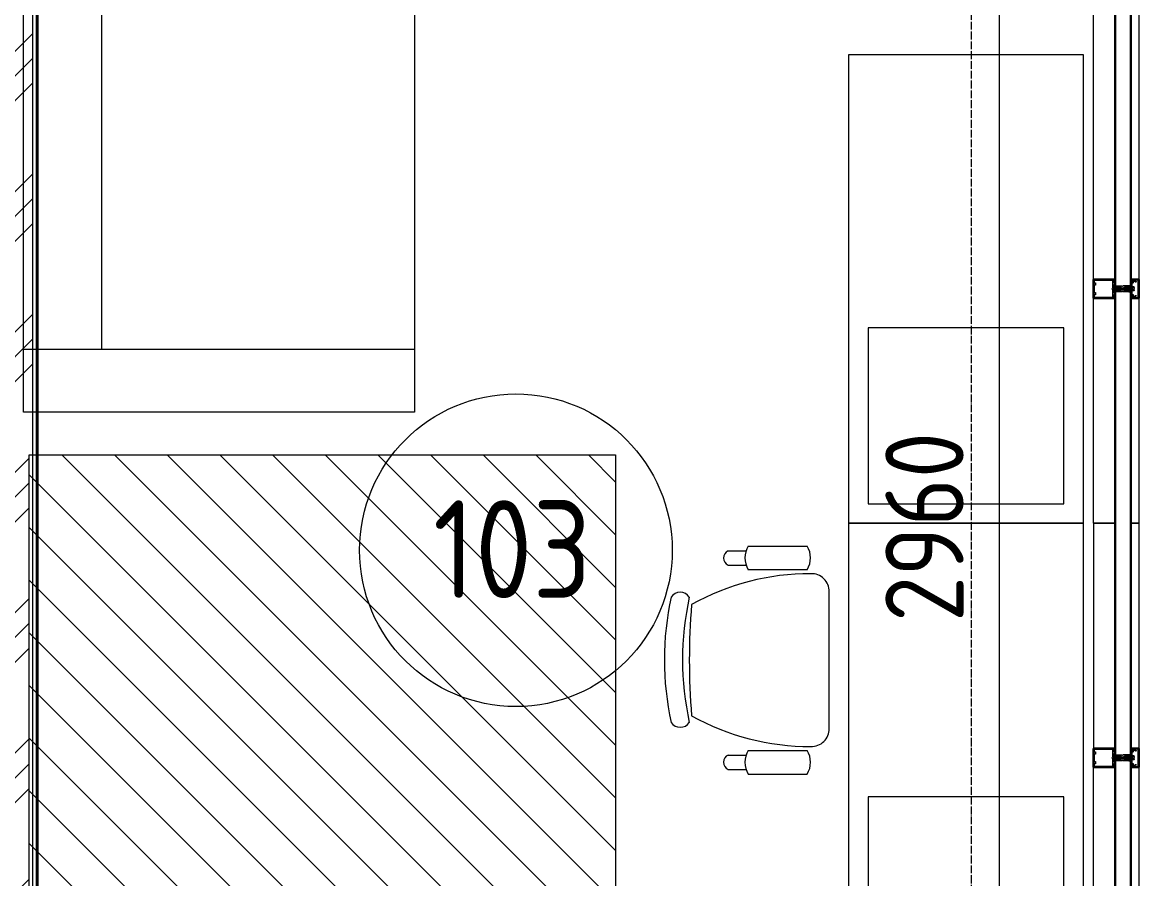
# Model space of a CAD drawing. Header units: millimetres. Extents: x -11886 to 68941, y -8130 to 45506.
# Drawn here: x 16182 to 19038, y 4051 to 6242 of the extents above; entities that cross this region are included whole.
import ezdxf

# ---------------------------------------------------------------- set-up
doc = ezdxf.new("R2010")
doc.units = ezdxf.units.MM
doc.linetypes.add('ADSK_Линия сетки', pattern=[25, 20, -2.5, 0, -2.5])
for name, color, linetype, lineweight in [('Витраж', 7, 'Continuous', 18), ('Марки помещений', 7, 'Continuous', 20), ('Оси', 7, 'Continuous', 9), ('Панели витража', 7, 'Continuous', 18), ('Размеры', 7, 'Continuous', 9), ('Размеры-100', 7, 'Continuous', 9), ('Стены внутренние', 7, 'Continuous', 18), ('Стены штриховка', 7, 'Continuous', 18), ('Узлы', 7, 'Continuous', 18)]:
    doc.layers.add(name, color=color, linetype=linetype, lineweight=lineweight)
doc.layers.add('ТХ', color=5, linetype='Continuous', lineweight=9, true_color=0x0000ff)
doc.layers.add('ТХ 1 этаж_dwg', color=7, linetype='Continuous', lineweight=9, true_color=0x767676)
doc.styles.add('GOST Common_1', font='GOST_Common.ttf', dxfattribs={"width": 0.9, "height": 200})
doc.styles.add('GOST Common_2', font='GOST_Common.ttf', dxfattribs={"width": 0.9, "height": 250})
doc.dimstyles.new('ADSK_Основной_2_мм_Округление_до_1_мм_2', dxfattribs={"dimscale": 304.8, "dimtxt": 201.142999, "dimasz": 0.463911, "dimexe": 0.492126, "dimexo": 0.492126, "dimgap": 0.098425, "dimtad": 1, "dimdec": 0, "dimdsep": 46, "dimtxsty": 'GOST Common_1', "dimblk1": 'OBLIQUE', "dimblk2": 'OBLIQUE', "dimsah": 1, "dimcen": 0.09, "dimdle": 0.492126, "dimazin": 2, "dimtfac": 1, "dimtdec": 4, "dimtix": 1, "dimtmove": 0, "dimatfit": 3, "dimfxl": 1, "dimtvp": 1, "dimtolj": 1, "dimtzin": 0, "dimlwd": 20, "dimlwe": 20, "dimarcsym": 2})

# ---------------------------------------------------------------- blocks, each defined once
blk = doc.blocks.new('Системная панель - ADSK_Cтеклопакет_40мм-1856710-01 План 1-го этажа кладочный')
at = {"layer": 'Панели витража', "lineweight": 30}
for p, q in [((599.8125, 20), (-599.8125, 20)), ((-599.8125, 20), (-599.8125, -20)), ((599.8125, -20), (599.8125, 20)), ((-599.8125, -20), (599.8125, -20))]:
    blk.add_line(p, q, dxfattribs=at)
blk = doc.blocks.new('Прямоугольный импост - 48х116мм простой-1856203-01 План 1-го этажа кладочный')
at = {"layer": 'Витраж'}
for p, q in [((18921.7, 4960.3), (18921.7, 5536.3)), ((19037.7, 5536.3), (19037.7, 4960.3)), ((18977.7, 4960.3), (18921.7, 4960.3)), ((19037.7, 4960.3), (19017.7, 4960.3))]:
    blk.add_line(p, q, dxfattribs=at)
blk = doc.blocks.new('Прямоугольный импост - 48х116-1503859-01 План 1-го этажа кладочный')
at = {"layer": 'Узлы'}
for p, q in [((-24, 76.5), (-24, 20.5)), ((24, 76.5), (-24, 76.5)), ((-21.5, 23), (-21.5, 74)), ((-21.5, 74), (-16.6, 74)), ((-15.1, 72.4), (-15.1, 70.9)), ((-15.1, 70.9), (-9.2, 70.9)), ((-9.2, 70.9), (-9.2, 72.4)), ((-7.6, 74), (7.6, 74)), ((9.2, 72.4), (9.2, 70.9)), ((9.2, 70.9), (15.1, 70.9)), ((15.1, 70.9), (15.1, 72.4)), ((16.6, 74), (21.5, 74)), ((21.5, 74), (21.5, 23)), ((24, 20.5), (24, 76.5)), ((-24, 20.5), (-18.1, 20.5)), ((-21, 23), (-21.5, 23)), ((-21, 26.1), (-21, 23)), ((-4.1, 26.8), (-20.2, 26.8)), ((-17.2, 24.3), (-15.8, 24.3)), ((-15, 20.5), (-11.8, 20.5)), ((-11, 21.3), (-11, 23.5)), ((-10.5, 24.3), (-10.5, 22.4)), ((-10.2, 24.3), (-5.9, 24.3)), ((-9.7, 21.7), (-8, 21.7)), ((-8, 21.7), (-8, 2.5)), ((-8, -14.1), (-8, 0)), ((-7.7, 2.2), (-6.7, 2.2)), ((-6.7, 0.3), (-7.7, 0.3)), ((-6.4, 2), (-6.4, 0.6)), ((-5.4, 5.1), (-5.4, 22.8)), ((-3.5, 5.1), (-5.4, 5.1)), ((-5.1, 23.5), (-5.1, 21.3)), ((-4.3, 20.5), (-0.8, 20.5)), ((-2.6, 23.8), (-2.6, 25.3)), ((2.6, 23.8), (-2.6, 23.8)), ((-2.5, -1.3), (-1.1, 4.3)), ((-0.8, 20.5), (0, 21.3)), ((0, 21.3), (0.8, 20.5)), ((0.8, 20.5), (4.3, 20.5)), ((1.1, 4.3), (2.5, -1.3)), ((2.6, 25.3), (2.6, 23.8)), ((5.4, 5.1), (3.5, 5.1)), ((20.2, 26.8), (4.1, 26.8)), ((5.1, 21.3), (5.1, 23.5)), ((5.4, 22.8), (5.4, 5.1)), ((5.9, 24.3), (10.2, 24.3)), ((6.4, 0.6), (6.4, 2)), ((6.7, 2.2), (7.7, 2.2)), ((7.7, 0.3), (6.7, 0.3)), ((8, 2.5), (8, 21.7)), ((8, 21.7), (9.7, 21.7)), ((8, -14.1), (8, 0)), ((10.5, 22.4), (10.5, 24.3)), ((11, 23.5), (11, 21.3)), ((11.8, 20.5), (15, 20.5)), ((15.8, 24.3), (17.2, 24.3)), ((18.1, 20.5), (24, 20.5)), ((21, 23), (21, 26.1)), ((21.5, 23), (21, 23)), ((-24, -20), (-24, -24.7)), ((-24, -27.3), (-24, -39.5)), ((-21.4, -19.5), (-23.5, -19.5)), ((-23.2, -25.5), (-22.2, -25.5)), ((-22.7, -38.2), (-22.7, -27.8)), ((-22.7, -27.8), (-22, -27.8)), ((-22, -25.7), (-22.5, -25.7)), ((-21.8, -28), (-19.1, -32.6)), ((-18.3, -23.3), (-20.5, -23.3)), ((-18.9, -28.9), (-18.9, -25.5)), ((-18.9, -25.5), (-16, -25.5)), ((-5.7, -19.5), (-17.4, -19.5)), ((-14.5, -24), (-14.5, -22)), ((-14.5, -22), (-8.3, -22)), ((-8.3, -22), (-7.6, -22.7)), ((-6.9, -14.1), (-8, -14.1)), ((-0.4, -22.7), (-7.6, -22.7)), ((-6.9, -14.1), (-6.6, -14.5)), ((-6.6, -14.5), (-6.2, -14.1)), ((-6.2, -14.1), (-4.3, -14.1)), ((-5.3, -19.1), (-5.7, -19.5)), ((-5, -19.5), (-5.3, -19.1)), ((5, -19.5), (-5, -19.5)), ((-2.4, -0.9), (-4.9, -3.8)), ((-4.9, -3.8), (-4.9, -14.1)), ((-4.9, -3.8), (4.9, -3.8)), ((-4.3, -14.1), (-3.9, -14.5)), ((-3.9, -14.5), (-3.6, -14.1)), ((-3.6, -14.1), (-2.5, -14.1)), ((-2.5, -14.1), (-2.5, -1.1)), ((2.4, -0.9), (-2.4, -0.9)), ((-0.4, -22.7), (0, -22.3)), ((0, -22.3), (0.4, -22.7)), ((7.6, -22.7), (0.4, -22.7)), ((4.9, -3.8), (2.4, -0.9)), ((2.5, -1.3), (2.5, -14.1)), ((2.5, -14.1), (3.6, -14.1)), ((3.6, -14.1), (3.9, -14.5)), ((3.9, -14.5), (4.3, -14.1)), ((4.3, -14.1), (6.2, -14.1)), ((4.9, -3.8), (4.9, -14.1)), ((5.3, -19.1), (5, -19.5)), ((5.7, -19.5), (5.3, -19.1)), ((17.4, -19.5), (5.7, -19.5)), ((6.2, -14.1), (6.6, -14.5)), ((6.6, -14.5), (6.9, -14.1)), ((8, -14.1), (6.9, -14.1)), ((7.6, -22.7), (8.3, -22)), ((8.3, -22), (14.5, -22)), ((14.5, -22), (14.5, -24)), ((16, -25.5), (18.9, -25.5)), ((17, -22), (17, -21.8)), ((20.5, -23.3), (18.3, -23.3)), ((18.9, -25.5), (18.9, -28.9)), ((19.1, -32.6), (21.8, -28)), ((23.5, -19.5), (21.4, -19.5)), ((21.8, -21.8), (21.8, -22)), ((22.5, -25.7), (22, -25.7)), ((22, -27.8), (22.7, -27.8)), ((22.2, -25.5), (23.2, -25.5)), ((22.7, -27.8), (22.7, -38.2)), ((24, -24.7), (24, -20)), ((24, -39.5), (24, -27.3)), ((-24, -39.5), (24, -39.5)), ((-7.4, -38.2), (-22.7, -38.2)), ((-17.4, -31.6), (-18.9, -28.9)), ((0, -38), (-7.4, -38.2)), ((15.9, -38.2), (0, -38)), ((22.7, -38.2), (15.9, -38.2)), ((18.9, -28.9), (17.4, -31.6))]:
    blk.add_line(p, q, dxfattribs=at)
at = {"layer": 'Узлы', "lineweight": 9}
for p, q in [((0, 28.9), (-2.4, 26.5)), ((2.4, 26.5), (0, 28.9)), ((-2.4, 26.5), (-2.4, -0.9)), ((2.4, -0.9), (2.4, 26.5)), ((-8, -19.5), (-8, -14.1)), ((-6.3, -23.7), (-6.3, -22.7)), ((6.4, -23.7), (-6.3, -23.7)), ((-5.2, -27.2), (-5.2, -23.7)), ((-5.1, -27.3), (5.1, -27.3)), ((3.9, -28.1), (-3.9, -28.1)), ((-2.6, -27.2), (-2.6, -23.7)), ((-2.5, -14.1), (-2.5, -19.5)), ((2.5, -14.1), (2.5, -19.5)), ((2.6, -27.2), (2.6, -23.7)), ((5.2, -27.2), (5.2, -23.7)), ((6.4, -22.7), (6.4, -23.7)), ((8, -14.1), (8, -19.5))]:
    blk.add_line(p, q, dxfattribs=at)
at = {"layer": 'Узлы'}
for centre, radius, start, end in [((-16.6, 72.4), 1.52, 0, 90), ((-7.6, 72.4), 1.52, 90, 180), ((7.6, 72.4), 1.52, 0, 90), ((16.6, 72.4), 1.52, 90, 180), ((-20.2, 26.1), 0.762, 90, 180), ((-17.2, 23), 1.27, 90, 180), ((-16.2, 22.8), 2.29, 180, 225.1897), ((-18.1, 20.9), 0.381, 270, 45.1897), ((-15.8, 23), 1.27, 0, 90), ((-15, 20.9), 0.381, 134.8103, 270), ((-16.9, 22.8), 2.29, 314.8103, 0), ((-11.8, 21.3), 0.762, 270, 0), ((-10.2, 23.5), 0.762, 90, 180), ((-9.7, 22.4), 0.762, 180, 270), ((-7.7, 2.5), 0.254, 180, 270), ((-7.7, 0), 0.254, 90, 180), ((-6.9, 22.8), 1.52, 360, 90), ((-6.7, 2), 0.254, 360, 90), ((-6.7, 0.6), 0.254, 270, 360), ((-5.9, 23.5), 0.762, 0, 90), ((-4.3, 21.3), 0.762, 180, 270), ((-4.1, 25.3), 1.52, 360, 90), ((0, 4), 3.63, 17.5064, 162.4936), ((0, 4), 1.09, 15, 165), ((4.1, 25.3), 1.52, 90, 180), ((4.3, 21.3), 0.762, 270, 0), ((5.9, 23.5), 0.762, 90, 180), ((6.9, 22.8), 1.52, 90, 180), ((6.7, 2), 0.254, 90, 180), ((6.7, 0.6), 0.254, 180, 270), ((7.7, 2.5), 0.254, 270, 0), ((7.7, 0), 0.254, 0, 90), ((9.7, 22.4), 0.762, 270, 0), ((10.2, 23.5), 0.762, 0, 90), ((11.8, 21.3), 0.762, 180, 270), ((15.8, 23), 1.27, 90, 180), ((16.9, 22.8), 2.29, 180, 225.1897), ((15, 20.9), 0.381, 270, 45.1897), ((17.2, 23), 1.27, 0, 90), ((18.1, 20.9), 0.381, 134.8103, 270), ((16.2, 22.8), 2.29, 314.8103, 0), ((20.2, 26.1), 0.762, 0, 90), ((-23.5, -20), 0.508, 90, 180), ((-23.2, -24.7), 0.762, 180, 270), ((-22.5, -27.3), 1.52, 90, 180), ((-22.2, -26.8), 1.27, 288.6629, 90), ((-22, -26.8), 1.02, 270, 90), ((-19.5, -21.8), 2.29, 134.8103, 180), ((-20.5, -22), 1.27, 180, 270), ((-21.4, -19.9), 0.381, 314.8103, 90), ((-18.3, -22), 1.27, 270, 0), ((-17.4, -19.9), 0.381, 90, 225.1897), ((-19.3, -21.8), 2.29, 0, 45.1897), ((-16, -24), 1.52, 270, 0), ((16, -24), 1.52, 180, 270), ((19.3, -21.8), 2.29, 134.8103, 180), ((18.3, -22), 1.27, 180, 270), ((17.4, -19.9), 0.381, 314.8103, 90), ((20.5, -22), 1.27, 270, 0), ((21.4, -19.9), 0.381, 90, 225.1897), ((22.2, -26.8), 1.27, 90, 251.3371), ((22, -26.8), 1.02, 90, 270), ((19.5, -21.8), 2.29, 0, 45.1897), ((22.5, -27.3), 1.52, 360, 90), ((23.2, -24.7), 0.762, 270, 0), ((23.5, -20), 0.508, 0, 90), ((-18.3, -32.1), 1.02, 210, 30), ((18.3, -32.1), 1.02, 150, 330)]:
    blk.add_arc(centre, radius, start, end, dxfattribs=at)
at = {"layer": 'Узлы', "lineweight": 9}
for centre, radius, start, end in [((-3.9, -26.7), 1.38, 200.9416, 339.0732), ((0, -23.9), 4.19, 234.2873, 305.7127), ((3.9, -26.7), 1.38, 200.9416, 339.0732)]:
    blk.add_arc(centre, radius, start, end, dxfattribs=at)
blk = doc.blocks.new('Прямоугольный импост - 48х116мм-1856699-01 План 1-го этажа кладочный')
at = {"layer": 'Витраж', "lineweight": 30}
for p, q in [((-24, 20), (-24, 76)), ((-24, 76), (24, 76)), ((24, 76), (24, 20)), ((-0.1875, 20), (-24, 20)), ((-0.1875, -20), (-0.1875, 20)), ((24, 20), (0.1875, 20)), ((0.1875, 20), (0.1875, -20)), ((-24, -40), (-24, -20)), ((-24, -20), (-0.1875, -20)), ((0.1875, -20), (24, -20)), ((24, -20), (24, -40)), ((24, -40), (-24, -40))]:
    blk.add_line(p, q, dxfattribs=at)
blk = doc.blocks.new('Системная панель - ADSK_Cтеклопакет_40мм-1856714-01 План 1-го этажа кладочный')
at = {"layer": 'Панели витража', "lineweight": 30}
for p, q in [((427.8125, 20), (-427.8125, 20)), ((-427.8125, 20), (-427.8125, -20)), ((427.8125, -20), (427.8125, 20)), ((-427.8125, -20), (427.8125, -20))]:
    blk.add_line(p, q, dxfattribs=at)
blk = doc.blocks.new('Прямоугольный импост - 48х116мм простой-1856204-01 План 1-го этажа кладочный')
at = {"layer": 'Витраж'}
for p, q in [((18921.7, 3528.3), (18921.7, 4336.3)), ((19037.7, 4336.3), (19037.7, 3528.3))]:
    blk.add_line(p, q, dxfattribs=at)
blk = doc.blocks.new('Прямоугольный импост - 48х116мм-1856205-01 План 1-го этажа кладочный')
at = {"layer": 'Витраж'}
for p, q in [((18921.7, 4960.3), (18977.7, 4960.3)), ((18921.7, 4960.3), (18921.7, 4384.3)), ((19017.7, 4960.3), (19037.7, 4960.3)), ((19037.7, 4960.3), (19037.7, 4384.3))]:
    blk.add_line(p, q, dxfattribs=at)
blk = doc.blocks.new('ТХ 1 этаж_dwg_Стол письменный-2118394-01 План 1-го этажа кладочный')
at = {"layer": 'ТХ', "color": 253, "true_color": 0xa0a0a0, "flags": 128}
for points in [[(26808.3, 11740.4), (26808.3, 12940.4), (27408.3, 12940.4), (27408.3, 11740.4)], [(27358.3, 12440.4), (27358.3, 12890.4), (26858.3, 12890.4), (26858.3, 12440.4)]]:
    blk.add_lwpolyline(points, close=True, dxfattribs=at)
blk = doc.blocks.new('ТХ 1 этаж_dwg_Кресло регулируемое-2118367-01 План 1-го этажа кладочный')
at = {"layer": 'ТХ', "color": 253, "true_color": 0xa0a0a0}
for p, q in [((-280.3, -163), (-280.3, -208.6)), ((-243.6, -163), (-243.6, -208.8)), ((242.1, -163), (242.1, -208.8)), ((278.9, -163), (278.9, -208.6)), ((-292.3, -214.4), (-292.3, -365.6)), ((-232.1, -214.4), (-232.1, -365.6)), ((230.7, -214.4), (230.7, -365.6)), ((290.9, -214.4), (290.9, -365.6)), ((-175.8, -421.8), (174.4, -421.8))]:
    blk.add_line(p, q, dxfattribs=at)
for centre, radius, start, end in [((-144.6, -40.7), 28.1, 124.2915, 235.7083), ((0, -747.5), 747.5, 77.602, 102.3978), ((144.6, -40.7), 28.1, 304.2901, 55.7096), ((0, -794), 747.5, 77.602, 102.3978), ((402.7, -373.3), 624.5, 150.9068, 180.1215), ((0, -1825.8), 1761.9, 85.3938, 94.6546), ((-404.1, -373.3), 624.5, 359.878, 29.1059), ((-261.9, -171.6), 20.2, 24.8955, 155.3354), ((260.5, -171.5), 20.2, 24.8955, 155.3354), ((-262.2, -264.4), 58.4, 58.951, 121.0488), ((260.8, -264.4), 58.4, 58.951, 121.0488), ((-262.2, -315.5), 58.4, 238.951, 301.0488), ((260.8, -315.5), 58.4, 238.951, 301.0488), ((-176.4, -376.4), 45.4, 177.8135, 270.7479), ((175, -376.4), 45.4, 269.2519, 2.1866)]:
    blk.add_arc(centre, radius, start, end, dxfattribs=at)
blk = doc.blocks.new('ТХ 1 этаж_dwg_Диван охраны-2118425-01 План 1-го этажа кладочный')
at = {"layer": 'ТХ', "color": 253, "true_color": 0xa0a0a0}
for p, q in [((27534.5, 2032.1), (27534.5, 1032.1)), ((29314.5, 2032.1), (29314.5, 1032.1)), ((29314.5, 1232.1), (27534.5, 1232.1))]:
    blk.add_line(p, q, dxfattribs=at)
at = {"layer": 'ТХ', "color": 253, "true_color": 0xa0a0a0, "flags": 128}
blk.add_lwpolyline([(29474.5, 1032.1), (27374.5, 1032.1), (27374.5, 2032.1), (29474.5, 2032.1)], close=True, dxfattribs=at)
blk = doc.blocks.new('ТХ 1 этаж_dwg_ДИТ-2118454-01 План 1-го этажа кладочный')
at = {"layer": 'ТХ', "true_color": 0xa0a0a0}
h = blk.add_hatch(dxfattribs=at)
h.set_pattern_fill('FP_6', color=253, style=0, pattern_type=2)
h.set_pattern_definition([(45, (0, 0), (-67.35192, 67.35192), [])])
h.paths.add_polyline_path([(21965, -17605.4), (21965, -18354.9), (24165, -18354.9), (24165, -16854.9), (21965, -16854.9), (21965, -17410.7)])
at = {"layer": 'ТХ', "color": 253, "true_color": 0xa0a0a0, "flags": 128}
blk.add_lwpolyline([(21965, -16854.9), (24165, -16854.9), (24165, -18354.9), (21965, -18354.9)], close=True, dxfattribs=at)
blk = doc.blocks.new('ТХ 1 этаж_dwg-2084881-01 План 1-го этажа кладочный')
for name, p, rotation in [('ТХ 1 этаж_dwg_Диван охраны-2118425-01 План 1-го этажа кладочный', (133153.9, -36153.3), 270), ('ТХ 1 этаж_dwg_Стол письменный-2118394-01 План 1-го этажа кладочный', (163705.4, -52972.1), 180), ('ТХ 1 этаж_dwg_ДИТ-2118454-01 План 1-го этажа кладочный', (117345.5, -89902.6), 90), ('ТХ 1 этаж_dwg_Стол письменный-2118394-01 План 1-го этажа кладочный', (163705.4, -54172.1), 180), ('ТХ 1 этаж_dwg_Кресло регулируемое-2118367-01 План 1-го этажа кладочный', (135825.3, -66261.8), 89.99999999999999)]:
    blk.add_blockref(name, p, dxfattribs=dict(rotation=rotation))
blk = doc.blocks.new('ADSK_Марка_Помещение_ОдноЗначение - Номер-247393-01 План 1-го этажа кладочный')
at = {"layer": 'Марки помещений'}
blk.add_circle((0, 0), 4, dxfattribs=at)
blk = doc.blocks.new('DIMBLOCK417-01 План 1-го этажа кладочный')
at = {"layer": 'Размеры-100', "lineweight": 40, "transparency": 16777216}
for p, q in [((18681, 6440.3), (18610.3, 6511)), ((18681, 6440.3), (18751.7, 6369.6)), ((18681, 3480.3), (18610.3, 3551)), ((18681, 3480.3), (18751.7, 3409.6))]:
    blk.add_line(p, q, dxfattribs=at)
at = {"layer": 'Размеры-100', "lineweight": 20, "transparency": 16777216}
for p, q in [((18681, 6440.3), (18531, 6440.3)), ((18681, 6440.3), (18681, 3480.3)), ((18681, 6440.3), (18832.2, 6440.3)), ((18681, 3480.3), (18531, 3480.3)), ((18681, 3480.3), (18832.2, 3480.3))]:
    blk.add_line(p, q, dxfattribs=at)
at = {"layer": 'Размеры-100', "color": 0, "lineweight": 20, "transparency": 16777216, "insert": (18389.6, 4708), "char_height": 200, "width": 605.475, "attachment_point": 1, "rotation": 90, "line_spacing_factor": 1.022761, "style": 'GOST Common_1'}
blk.add_mtext('2960', dxfattribs=at)
blk = doc.blocks.new('_Oblique')
at = {"color": 0, "linetype": 'ByBlock', "lineweight": -2}
blk.add_line((-0.5, -0.5), (0.5, 0.5), dxfattribs=at)

msp = doc.modelspace()

# ---------------------------------------------------------------- hatches: boundary and pattern name
at = {"layer": 'Стены внутренние', "lineweight": 9}
h = msp.add_hatch(dxfattribs=at)
h.set_pattern_fill('FP_3', color=256, style=0, pattern_type=2)
h.set_pattern_definition([(45, (0, 0), (-179.605, 179.605), []), (45, (63.5, 0), (0, 359.2102), []), (45, (-63.5, 0), (0, 359.2102), [])])
h.paths.add_polyline_path([(16207.5, 2696.5), (16207.5, 2935.2), (16199.1, 2935.2), (16199.1, 5135.2), (16207.5, 5135.2), (16207.5, 8699.9), (16107.5, 8700.2), (16107.5, 2696.5)])

# ---------------------------------------------------------------- linework, layer by layer
at = {"layer": 'Оси', "linetype": 'ADSK_Линия сетки'}
msp.add_line((18609.9, -7330.4), (18609.9, 44534.8), dxfattribs=at)
at = {"layer": 'Стены внутренние', "lineweight": 40}
msp.add_line((16219.5, 2696.5), (16219.5, 8699.9), dxfattribs=at)
at = {"layer": 'Стены штриховка'}
for p, q in [((16207.5, 8699.9), (16207.5, 2696.5)), ((16217.5, 8699.9), (16217.5, 2696.5))]:
    msp.add_line(p, q, dxfattribs=at)

# ---------------------------------------------------------------- block references
at = {"layer": 'Витраж'}
for name, p in [('Прямоугольный импост - 48х116мм простой-1856204-01 План 1-го этажа кладочный', (0, 2056)), ('Прямоугольный импост - 48х116мм простой-1856203-01 План 1-го этажа кладочный', (0, 0)), ('Прямоугольный импост - 48х116мм-1856205-01 План 1-го этажа кладочный', (0, 0)), ('Прямоугольный импост - 48х116мм простой-1856204-01 План 1-го этажа кладочный', (0, 0))]:
    msp.add_blockref(name, p, dxfattribs=at)
at = {"layer": 'Витраж', "extrusion": (0, 0, -1), "rotation": 270.0000000000001}
for p in [(-18997.7, 5560.3), (-18997.7, 4360.3)]:
    msp.add_blockref('Прямоугольный импост - 48х116мм-1856699-01 План 1-го этажа кладочный', p, dxfattribs=at)
at = {"layer": 'Витраж', "lineweight": 9, "extrusion": (0, 0, -1), "rotation": 270.0000000000001}
msp.add_blockref('Прямоугольный импост - 48х116-1503859-01 План 1-го этажа кладочный', (-18998.2, 4360.3), dxfattribs=at)
at = {"layer": 'Марки помещений', "xscale": 99.99999999999993, "yscale": 99.99999999999993, "zscale": 99.99999999999993}
msp.add_blockref('ADSK_Марка_Помещение_ОдноЗначение - Номер-247393-01 План 1-го этажа кладочный', (17444.3, 4891.4), dxfattribs=at)
at = {"layer": 'Панели витража', "rotation": 269.9999999999999}
for name, p in [('Системная панель - ADSK_Cтеклопакет_40мм-1856714-01 План 1-го этажа кладочный', (18997.7, 5988.3)), ('Системная панель - ADSK_Cтеклопакет_40мм-1856710-01 План 1-го этажа кладочный', (18997.7, 4960.3)), ('Системная панель - ADSK_Cтеклопакет_40мм-1856714-01 План 1-го этажа кладочный', (18997.7, 3932.3))]:
    msp.add_blockref(name, p, dxfattribs=at)
at = {"layer": 'ТХ 1 этаж_dwg', "color": 253, "true_color": 0xa0a0a0}
msp.add_blockref('ТХ 1 этаж_dwg-2084881-01 План 1-го этажа кладочный', (-118001.2, 70872.8), dxfattribs=at)
at = {"layer": 'Узлы', "lineweight": 9, "extrusion": (0, 0, -1), "rotation": 270.0000000000001}
msp.add_blockref('Прямоугольный импост - 48х116-1503859-01 План 1-го этажа кладочный', (-18998.2, 5560.3), dxfattribs=at)

# ---------------------------------------------------------------- texts
at = {"layer": 'Марки помещений', "lineweight": 9, "insert": (17232.3, 5019.1), "char_height": 250, "width": 526.709, "attachment_point": 1, "style": 'GOST Common_2'}
msp.add_mtext('103', dxfattribs=at)

# ---------------------------------------------------------------- dimensions: what is measured, and where the dimension line sits
at = {"layer": 'Размеры', "lineweight": 20}
dim = msp.add_linear_dim(base=(18681, 3480.3), p1=(18982.2, 6440.3), p2=(18982.2, 3480.3), angle=90, dimstyle='ADSK_Основной_2_мм_Округление_до_1_мм_2', override={"dimpost": '<>', "dimfxl": 2960}, dxfattribs=at)
dim.commit()
dim.dimension.update_dxf_attribs({"geometry": 'DIMBLOCK417-01 План 1-го этажа кладочный', "text_midpoint": (18551, 4960.3)})

doc.saveas('drawing.dxf')
